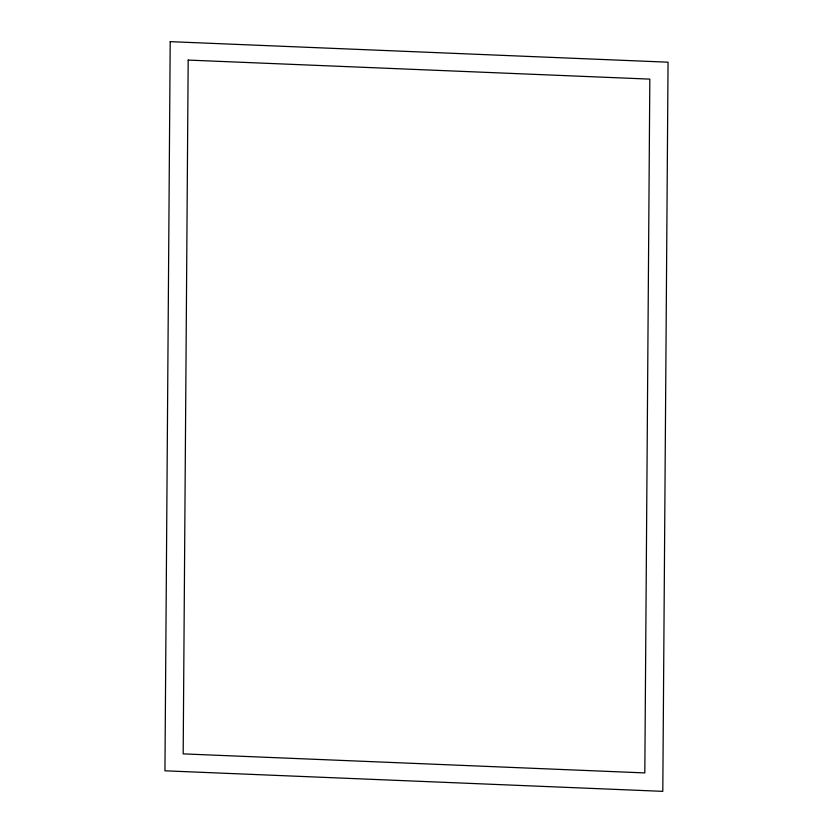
<?xml version="1.0" encoding="UTF-8"?>
<svg xmlns="http://www.w3.org/2000/svg" width="833" height="833" viewBox="0 0 833 833"><rect width="100%" height="100%" fill="white"/><g stroke="black" fill="none" stroke-linecap="round" stroke-linejoin="round"><path stroke-width="1.25" d="M170.203 41.65L164.944 770.806L662.797 791.35L668.056 62.194L170.203 41.65M188.185 60.08L183.177 753.875L644.815 772.92L649.823 79.125L188.185 60.08"/></g></svg>
